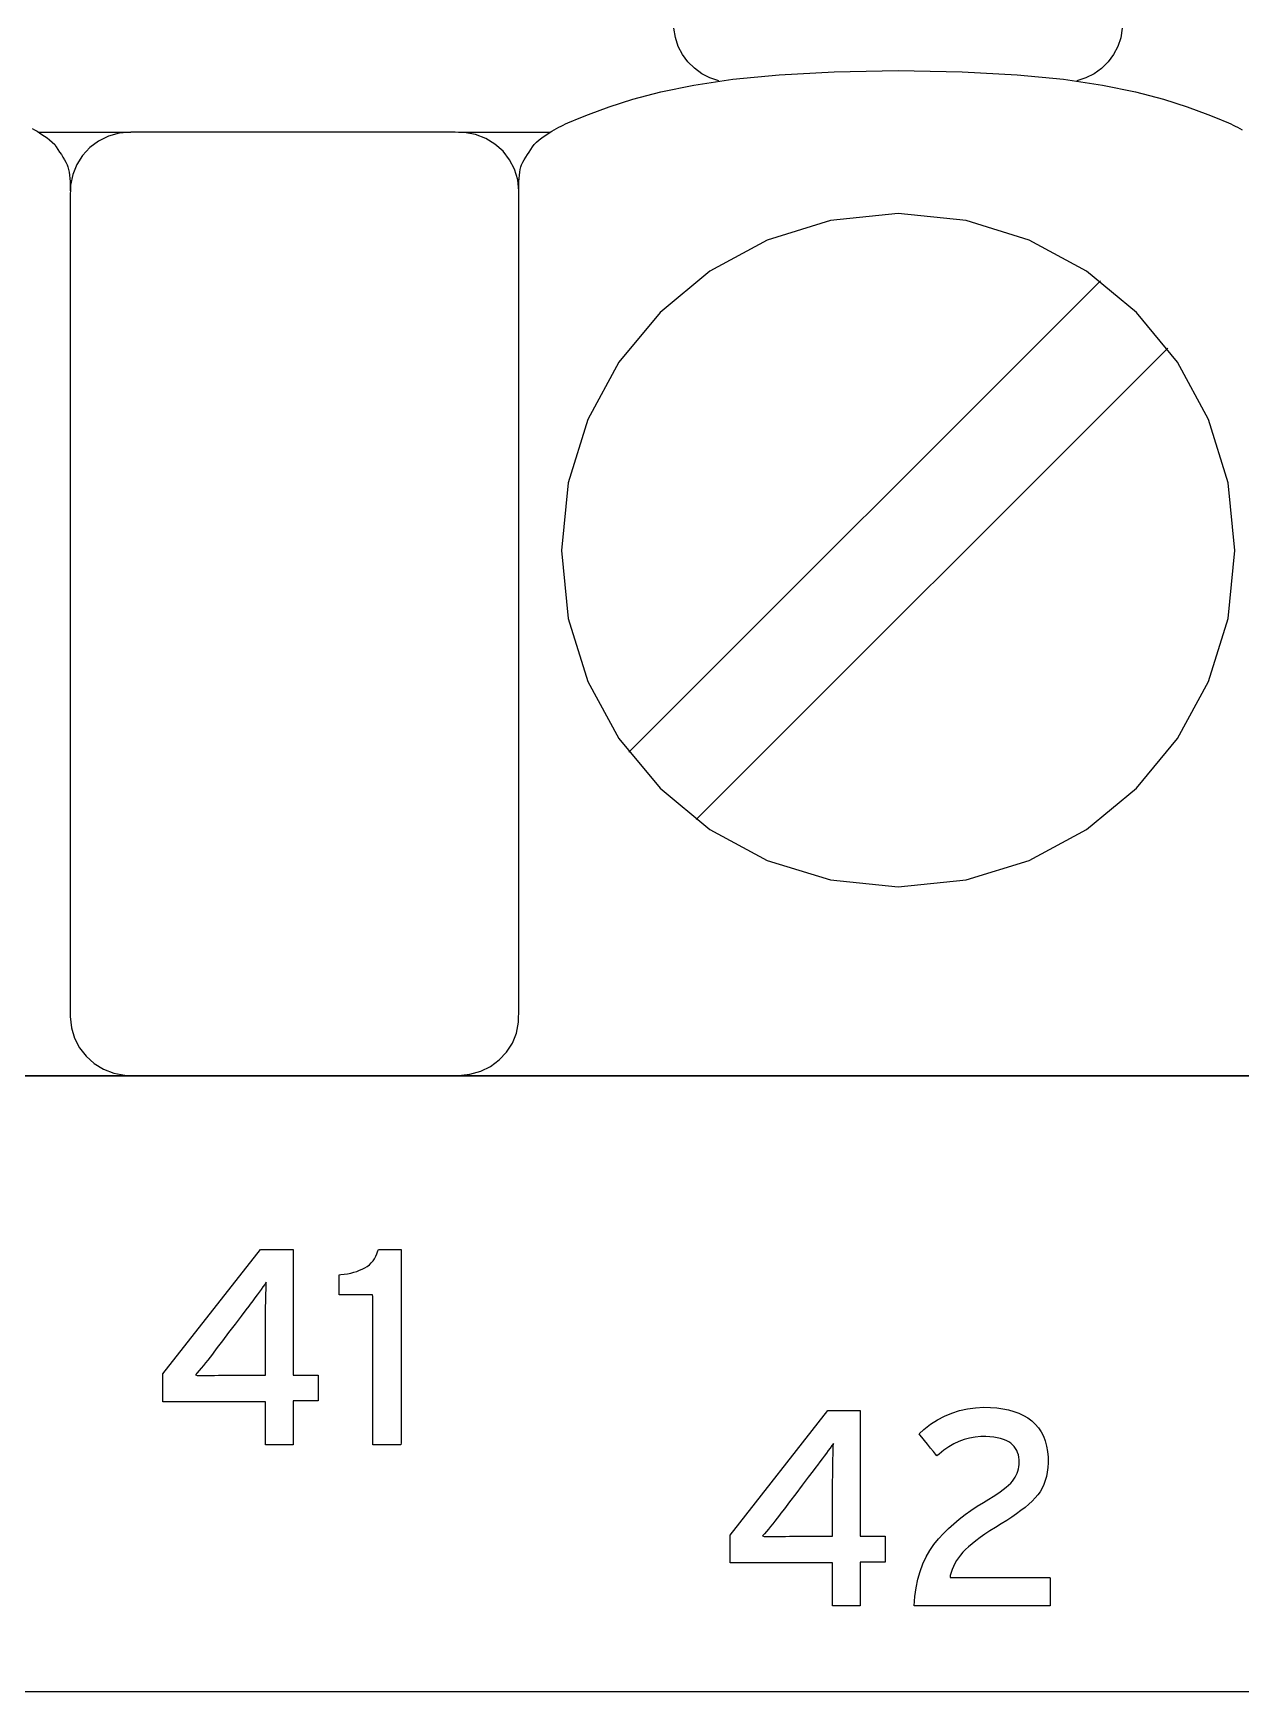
# Model space of a CAD drawing. Extents: x 1 to 47.7, y 0.2 to 35.
# Drawn here: x 40.141 to 40.741, y 8.915 to 9.739 of the extents above; entities that cross this region are included whole.
import ezdxf

# ---------------------------------------------------------------- set-up
doc = ezdxf.new("R2010")
doc.units = 0
doc.header["$MEASUREMENT"] = 0
for name, color, linetype in [('7_1__EMPTY_IO_BOARD_POSITI', 7, 'CONTINUOUS'), ('7_2___8__INDEPENDENT_INPUT', 7, 'CONTINUOUS'), ('7_3___8__OPTOISO_INDEPENDE', 7, 'CONTINUOUS'), ('7_4___24__OPTOISO_INDEPEND', 7, 'CONTINUOUS'), ('7_5___8__INDEPENDENT_INPUT', 7, 'CONTINUOUS'), ('7_6____8__INDEPENDENT_INPU', 7, 'CONTINUOUS'), ('7_7____8__OPTOISO_INDEPEND', 7, 'CONTINUOUS'), ('7_8____8__OPTOISO_INDEPEND', 7, 'CONTINUOUS'), ('8_0_____DWG', 7, 'CONTINUOUS')]:
    doc.layers.add(name, color=color, linetype=linetype)

msp = doc.modelspace()

# ---------------------------------------------------------------- linework, layer by layer
at = {"layer": '7_1__EMPTY_IO_BOARD_POSITI'}
msp.add_lwpolyline([(41.40713, 9.22089), (41.21915, 9.22089), (41.02541, 9.22089), (40.82712, 9.22089), (40.6255, 9.22089), (40.2172, 9.22089), (39.81029, 9.22089), (39.61043, 9.22089), (39.41458, 9.22089)], dxfattribs=at)
at = {"layer": '7_2___8__INDEPENDENT_INPUT'}
for points in [[(40.48171, 9.71531), (40.47727, 9.7168), (40.47318, 9.71892), (40.4695, 9.72161), (40.46629, 9.7248), (40.46361, 9.72844), (40.46152, 9.73248), (40.46008, 9.73684), (40.45937, 9.74148)], [(40.68207, 9.74147), (40.68134, 9.7368), (40.67989, 9.73242), (40.67778, 9.72838), (40.67507, 9.72474), (40.67182, 9.72155), (40.6681, 9.71888), (40.66397, 9.71678), (40.65949, 9.71531)], [(40.3823, 9.66064), (40.3823, 9.66214), (40.38232, 9.66371), (40.38237, 9.66531), (40.38245, 9.66691), (40.38257, 9.66847), (40.38274, 9.66995), (40.38297, 9.67133), (40.38326, 9.67255), (40.38368, 9.67369), (40.38428, 9.67494), (40.38497, 9.67619), (40.38572, 9.67746), (40.38653, 9.67873), (40.38737, 9.68), (40.38821, 9.68126), (40.38904, 9.68252), (40.38983, 9.68377), (40.39106, 9.68493), (40.39237, 9.68599), (40.39365, 9.68699), (40.39491, 9.68792), (40.39615, 9.68878), (40.39738, 9.68959), (40.39861, 9.69035), (40.39984, 9.69106), (40.40108, 9.69172), (40.40225, 9.69234), (40.40334, 9.6929), (40.4044, 9.69342), (40.40546, 9.69393), (40.40657, 9.69444), (40.40777, 9.69497), (40.4091, 9.69554), (40.4106, 9.69615), (40.41692, 9.69864), (40.4272, 9.70244), (40.43898, 9.70626), (40.4528, 9.70993), (40.46918, 9.71328), (40.48864, 9.71617), (40.51171, 9.71843), (40.53891, 9.7199), (40.57077, 9.72043), (40.60263, 9.7199), (40.62983, 9.71843), (40.6529, 9.71617), (40.67235, 9.71328), (40.68873, 9.70993), (40.70255, 9.70626), (40.71433, 9.70244), (40.72461, 9.69864), (40.73093, 9.69615), (40.73243, 9.69554), (40.73376, 9.69497), (40.73496, 9.69444), (40.73607, 9.69393), (40.73713, 9.69342), (40.73819, 9.6929), (40.73928, 9.69234), (40.74045, 9.69172), (40.74168, 9.69106)], [(40.14044, 9.69172), (40.14168, 9.69106), (40.14291, 9.69035), (40.14414, 9.68959), (40.14538, 9.68878), (40.14662, 9.68792), (40.14788, 9.68699), (40.14916, 9.68599), (40.15047, 9.68493), (40.1517, 9.68377), (40.15249, 9.68252), (40.15332, 9.68126), (40.15416, 9.68), (40.15499, 9.67873), (40.1558, 9.67746), (40.15656, 9.67619), (40.15725, 9.67494), (40.15784, 9.67369), (40.15827, 9.67255), (40.15858, 9.67133), (40.15883, 9.66995), (40.15904, 9.66847), (40.1592, 9.66691), (40.15931, 9.66531), (40.15939, 9.66371), (40.15944, 9.66214), (40.15945, 9.66064)], [(40.1439, 9.68988), (40.18945, 9.68988)], [(40.35231, 9.68988), (40.39785, 9.68988)], [(40.437, 9.3817), (40.67126, 9.61596)], [(40.47042, 9.34828), (40.70468, 9.58254)], [(39.4199, 9.22096), (39.5591, 9.22096), (39.70052, 9.22096), (39.98826, 9.22096), (40.27957, 9.22096), (40.57088, 9.22096), (40.85863, 9.22096), (41.00005, 9.22096), (41.13925, 9.22096), (41.27577, 9.22096), (41.40918, 9.22096)]]:
    msp.add_lwpolyline(points, dxfattribs=at)
for points in [[(40.38229, 9.66064), (40.38175, 9.6662), (40.3802, 9.67141), (40.37773, 9.67616), (40.37445, 9.68037), (40.37045, 9.68393), (40.36584, 9.68674), (40.36072, 9.68872), (40.35519, 9.68975), (40.35068, 9.68988), (40.33888, 9.68988), (40.31833, 9.68988), (40.29221, 9.68988), (40.2637, 9.68988), (40.23599, 9.68988), (40.21226, 9.68988), (40.19568, 9.68988), (40.18945, 9.68988), (40.18375, 9.68936), (40.17841, 9.68784), (40.17353, 9.68543), (40.16922, 9.68224), (40.16556, 9.67834), (40.16267, 9.67385), (40.16065, 9.66885), (40.15958, 9.66346), (40.15945, 9.65655), (40.15945, 9.62682), (40.15945, 9.57505), (40.15945, 9.50924), (40.15945, 9.43743), (40.15945, 9.36762), (40.15945, 9.30783), (40.15945, 9.26607), (40.15945, 9.25037), (40.15999, 9.24481), (40.16154, 9.23961), (40.16402, 9.23485), (40.1673, 9.23064), (40.1713, 9.22709), (40.17591, 9.22427), (40.18103, 9.2223), (40.18656, 9.22127), (40.19107, 9.22113), (40.20287, 9.22113), (40.22343, 9.22113), (40.24955, 9.22113), (40.27805, 9.22113), (40.30577, 9.22113), (40.3295, 9.22113), (40.34607, 9.22113), (40.35231, 9.22113), (40.358, 9.22166), (40.36334, 9.22317), (40.36822, 9.22558), (40.37253, 9.22878), (40.37618, 9.23267), (40.37907, 9.23717), (40.3811, 9.24216), (40.38216, 9.24755), (40.38229, 9.25447), (40.38229, 9.28419), (40.38229, 9.33597), (40.38229, 9.40177), (40.38229, 9.47359), (40.38229, 9.5434), (40.38229, 9.60319), (40.38229, 9.64494)], [(40.40341, 9.48193), (40.40681, 9.44825), (40.41657, 9.41688), (40.432, 9.3885), (40.45244, 9.36378), (40.47721, 9.34338), (40.50565, 9.32798), (40.53709, 9.31825), (40.57084, 9.31486), (40.60454, 9.31825), (40.63593, 9.32798), (40.66434, 9.34338), (40.6891, 9.36378), (40.70953, 9.3885), (40.72495, 9.41688), (40.7347, 9.44825), (40.7381, 9.48193), (40.7347, 9.51564), (40.72495, 9.54705), (40.70953, 9.57549), (40.6891, 9.60028), (40.66434, 9.62075), (40.63593, 9.6362), (40.60454, 9.64597), (40.57084, 9.64938), (40.53709, 9.64597), (40.50565, 9.6362), (40.47721, 9.62075), (40.45244, 9.60028), (40.432, 9.57549), (40.41657, 9.54705), (40.40681, 9.51564)]]:
    msp.add_lwpolyline(points, close=True, dxfattribs=at)
at = {"layer": '7_3___8__OPTOISO_INDEPENDE'}
for points in [[(40.48171, 9.71531), (40.47727, 9.7168), (40.47318, 9.71892), (40.4695, 9.72161), (40.46629, 9.7248), (40.46361, 9.72844), (40.46152, 9.73248), (40.46008, 9.73684), (40.45937, 9.74148)], [(40.68207, 9.74147), (40.68134, 9.7368), (40.67989, 9.73242), (40.67778, 9.72838), (40.67507, 9.72474), (40.67182, 9.72155), (40.6681, 9.71888), (40.66397, 9.71678), (40.65949, 9.71531)], [(40.3823, 9.66064), (40.3823, 9.66214), (40.38232, 9.66371), (40.38237, 9.66531), (40.38245, 9.66691), (40.38257, 9.66847), (40.38274, 9.66995), (40.38297, 9.67133), (40.38326, 9.67255), (40.38368, 9.67369), (40.38428, 9.67494), (40.38497, 9.67619), (40.38572, 9.67746), (40.38653, 9.67873), (40.38737, 9.68), (40.38821, 9.68126), (40.38904, 9.68252), (40.38983, 9.68377), (40.39106, 9.68493), (40.39237, 9.68599), (40.39365, 9.68699), (40.39491, 9.68792), (40.39615, 9.68878), (40.39738, 9.68959), (40.39861, 9.69035), (40.39984, 9.69106), (40.40108, 9.69172), (40.40225, 9.69234), (40.40334, 9.6929), (40.4044, 9.69342), (40.40546, 9.69393), (40.40657, 9.69444), (40.40777, 9.69497), (40.4091, 9.69554), (40.4106, 9.69615), (40.41692, 9.69864), (40.4272, 9.70244), (40.43898, 9.70626), (40.4528, 9.70993), (40.46918, 9.71328), (40.48864, 9.71617), (40.51171, 9.71843), (40.53891, 9.7199), (40.57077, 9.72043), (40.60263, 9.7199), (40.62983, 9.71843), (40.6529, 9.71617), (40.67235, 9.71328), (40.68873, 9.70993), (40.70255, 9.70626), (40.71433, 9.70244), (40.72461, 9.69864), (40.73093, 9.69615), (40.73243, 9.69554), (40.73376, 9.69497), (40.73496, 9.69444), (40.73607, 9.69393), (40.73713, 9.69342), (40.73819, 9.6929), (40.73928, 9.69234), (40.74045, 9.69172), (40.74168, 9.69106)], [(40.14044, 9.69172), (40.14168, 9.69106), (40.14291, 9.69035), (40.14414, 9.68959), (40.14538, 9.68878), (40.14662, 9.68792), (40.14788, 9.68699), (40.14916, 9.68599), (40.15047, 9.68493), (40.1517, 9.68377), (40.15249, 9.68252), (40.15332, 9.68126), (40.15416, 9.68), (40.15499, 9.67873), (40.1558, 9.67746), (40.15656, 9.67619), (40.15725, 9.67494), (40.15784, 9.67369), (40.15827, 9.67255), (40.15858, 9.67133), (40.15883, 9.66995), (40.15904, 9.66847), (40.1592, 9.66691), (40.15931, 9.66531), (40.15939, 9.66371), (40.15944, 9.66214), (40.15945, 9.66064)], [(40.1439, 9.68988), (40.18945, 9.68988)], [(40.35231, 9.68988), (40.39785, 9.68988)], [(40.437, 9.3817), (40.67126, 9.61596)], [(40.47042, 9.34828), (40.70468, 9.58254)], [(39.4199, 9.22096), (39.5591, 9.22096), (39.70052, 9.22096), (39.98826, 9.22096), (40.27957, 9.22096), (40.57088, 9.22096), (40.85863, 9.22096), (41.00005, 9.22096), (41.13925, 9.22096), (41.27577, 9.22096), (41.40918, 9.22096)]]:
    msp.add_lwpolyline(points, dxfattribs=at)
for points in [[(40.38229, 9.66064), (40.38175, 9.6662), (40.3802, 9.67141), (40.37773, 9.67616), (40.37445, 9.68037), (40.37045, 9.68393), (40.36584, 9.68674), (40.36072, 9.68872), (40.35519, 9.68975), (40.35068, 9.68988), (40.33888, 9.68988), (40.31833, 9.68988), (40.29221, 9.68988), (40.2637, 9.68988), (40.23599, 9.68988), (40.21226, 9.68988), (40.19568, 9.68988), (40.18945, 9.68988), (40.18375, 9.68936), (40.17841, 9.68784), (40.17353, 9.68543), (40.16922, 9.68224), (40.16556, 9.67834), (40.16267, 9.67385), (40.16065, 9.66885), (40.15958, 9.66346), (40.15945, 9.65655), (40.15945, 9.62682), (40.15945, 9.57505), (40.15945, 9.50924), (40.15945, 9.43743), (40.15945, 9.36762), (40.15945, 9.30783), (40.15945, 9.26607), (40.15945, 9.25037), (40.15999, 9.24481), (40.16154, 9.23961), (40.16402, 9.23485), (40.1673, 9.23064), (40.1713, 9.22709), (40.17591, 9.22427), (40.18103, 9.2223), (40.18656, 9.22127), (40.19107, 9.22113), (40.20287, 9.22113), (40.22343, 9.22113), (40.24955, 9.22113), (40.27805, 9.22113), (40.30577, 9.22113), (40.3295, 9.22113), (40.34607, 9.22113), (40.35231, 9.22113), (40.358, 9.22166), (40.36334, 9.22317), (40.36822, 9.22558), (40.37253, 9.22878), (40.37618, 9.23267), (40.37907, 9.23717), (40.3811, 9.24216), (40.38216, 9.24755), (40.38229, 9.25447), (40.38229, 9.28419), (40.38229, 9.33597), (40.38229, 9.40177), (40.38229, 9.47359), (40.38229, 9.5434), (40.38229, 9.60319), (40.38229, 9.64494)], [(40.40341, 9.48193), (40.40681, 9.44825), (40.41657, 9.41688), (40.432, 9.3885), (40.45244, 9.36378), (40.47721, 9.34338), (40.50565, 9.32798), (40.53709, 9.31825), (40.57084, 9.31486), (40.60454, 9.31825), (40.63593, 9.32798), (40.66434, 9.34338), (40.6891, 9.36378), (40.70953, 9.3885), (40.72495, 9.41688), (40.7347, 9.44825), (40.7381, 9.48193), (40.7347, 9.51564), (40.72495, 9.54705), (40.70953, 9.57549), (40.6891, 9.60028), (40.66434, 9.62075), (40.63593, 9.6362), (40.60454, 9.64597), (40.57084, 9.64938), (40.53709, 9.64597), (40.50565, 9.6362), (40.47721, 9.62075), (40.45244, 9.60028), (40.432, 9.57549), (40.41657, 9.54705), (40.40681, 9.51564)]]:
    msp.add_lwpolyline(points, close=True, dxfattribs=at)
at = {"layer": '7_4___24__OPTOISO_INDEPEND'}
for points in [[(40.48171, 9.71531), (40.47727, 9.7168), (40.47318, 9.71892), (40.4695, 9.72161), (40.46629, 9.7248), (40.46361, 9.72844), (40.46152, 9.73248), (40.46008, 9.73684), (40.45937, 9.74148)], [(40.68207, 9.74147), (40.68134, 9.7368), (40.67989, 9.73242), (40.67778, 9.72838), (40.67507, 9.72474), (40.67182, 9.72155), (40.6681, 9.71888), (40.66397, 9.71678), (40.65949, 9.71531)], [(40.3823, 9.66064), (40.3823, 9.66214), (40.38232, 9.66371), (40.38237, 9.66531), (40.38245, 9.66691), (40.38257, 9.66847), (40.38274, 9.66995), (40.38297, 9.67133), (40.38326, 9.67255), (40.38368, 9.67369), (40.38428, 9.67494), (40.38497, 9.67619), (40.38572, 9.67746), (40.38653, 9.67873), (40.38737, 9.68), (40.38821, 9.68126), (40.38904, 9.68252), (40.38983, 9.68377), (40.39106, 9.68493), (40.39237, 9.68599), (40.39365, 9.68699), (40.39491, 9.68792), (40.39615, 9.68878), (40.39738, 9.68959), (40.39861, 9.69035), (40.39984, 9.69106), (40.40108, 9.69172), (40.40225, 9.69234), (40.40334, 9.6929), (40.4044, 9.69342), (40.40546, 9.69393), (40.40657, 9.69444), (40.40777, 9.69497), (40.4091, 9.69554), (40.4106, 9.69615), (40.41692, 9.69864), (40.4272, 9.70244), (40.43898, 9.70626), (40.4528, 9.70993), (40.46918, 9.71328), (40.48864, 9.71617), (40.51171, 9.71843), (40.53891, 9.7199), (40.57077, 9.72043), (40.60263, 9.7199), (40.62983, 9.71843), (40.6529, 9.71617), (40.67235, 9.71328), (40.68873, 9.70993), (40.70255, 9.70626), (40.71433, 9.70244), (40.72461, 9.69864), (40.73093, 9.69615), (40.73243, 9.69554), (40.73376, 9.69497), (40.73496, 9.69444), (40.73607, 9.69393), (40.73713, 9.69342), (40.73819, 9.6929), (40.73928, 9.69234), (40.74045, 9.69172), (40.74168, 9.69106)], [(40.14044, 9.69172), (40.14168, 9.69106), (40.14291, 9.69035), (40.14414, 9.68959), (40.14538, 9.68878), (40.14662, 9.68792), (40.14788, 9.68699), (40.14916, 9.68599), (40.15047, 9.68493), (40.1517, 9.68377), (40.15249, 9.68252), (40.15332, 9.68126), (40.15416, 9.68), (40.15499, 9.67873), (40.1558, 9.67746), (40.15656, 9.67619), (40.15725, 9.67494), (40.15784, 9.67369), (40.15827, 9.67255), (40.15858, 9.67133), (40.15883, 9.66995), (40.15904, 9.66847), (40.1592, 9.66691), (40.15931, 9.66531), (40.15939, 9.66371), (40.15944, 9.66214), (40.15945, 9.66064)], [(40.1439, 9.68988), (40.18945, 9.68988)], [(40.35231, 9.68988), (40.39785, 9.68988)], [(40.437, 9.3817), (40.67126, 9.61596)], [(40.47042, 9.34828), (40.70468, 9.58254)], [(39.4199, 9.22096), (39.5591, 9.22096), (39.70052, 9.22096), (39.98826, 9.22096), (40.27957, 9.22096), (40.57088, 9.22096), (40.85863, 9.22096), (41.00005, 9.22096), (41.13925, 9.22096), (41.27577, 9.22096), (41.40918, 9.22096)]]:
    msp.add_lwpolyline(points, dxfattribs=at)
for points in [[(40.38229, 9.66064), (40.38175, 9.6662), (40.3802, 9.67141), (40.37773, 9.67616), (40.37445, 9.68037), (40.37045, 9.68393), (40.36584, 9.68674), (40.36072, 9.68872), (40.35519, 9.68975), (40.35068, 9.68988), (40.33888, 9.68988), (40.31833, 9.68988), (40.29221, 9.68988), (40.2637, 9.68988), (40.23599, 9.68988), (40.21226, 9.68988), (40.19568, 9.68988), (40.18945, 9.68988), (40.18375, 9.68936), (40.17841, 9.68784), (40.17353, 9.68543), (40.16922, 9.68224), (40.16556, 9.67834), (40.16267, 9.67385), (40.16065, 9.66885), (40.15958, 9.66346), (40.15945, 9.65655), (40.15945, 9.62682), (40.15945, 9.57505), (40.15945, 9.50924), (40.15945, 9.43743), (40.15945, 9.36762), (40.15945, 9.30783), (40.15945, 9.26607), (40.15945, 9.25037), (40.15999, 9.24481), (40.16154, 9.23961), (40.16402, 9.23485), (40.1673, 9.23064), (40.1713, 9.22709), (40.17591, 9.22427), (40.18103, 9.2223), (40.18656, 9.22127), (40.19107, 9.22113), (40.20287, 9.22113), (40.22343, 9.22113), (40.24955, 9.22113), (40.27805, 9.22113), (40.30577, 9.22113), (40.3295, 9.22113), (40.34607, 9.22113), (40.35231, 9.22113), (40.358, 9.22166), (40.36334, 9.22317), (40.36822, 9.22558), (40.37253, 9.22878), (40.37618, 9.23267), (40.37907, 9.23717), (40.3811, 9.24216), (40.38216, 9.24755), (40.38229, 9.25447), (40.38229, 9.28419), (40.38229, 9.33597), (40.38229, 9.40177), (40.38229, 9.47359), (40.38229, 9.5434), (40.38229, 9.60319), (40.38229, 9.64494)], [(40.40341, 9.48193), (40.40681, 9.44825), (40.41657, 9.41688), (40.432, 9.3885), (40.45244, 9.36378), (40.47721, 9.34338), (40.50565, 9.32798), (40.53709, 9.31825), (40.57084, 9.31486), (40.60454, 9.31825), (40.63593, 9.32798), (40.66434, 9.34338), (40.6891, 9.36378), (40.70953, 9.3885), (40.72495, 9.41688), (40.7347, 9.44825), (40.7381, 9.48193), (40.7347, 9.51564), (40.72495, 9.54705), (40.70953, 9.57549), (40.6891, 9.60028), (40.66434, 9.62075), (40.63593, 9.6362), (40.60454, 9.64597), (40.57084, 9.64938), (40.53709, 9.64597), (40.50565, 9.6362), (40.47721, 9.62075), (40.45244, 9.60028), (40.432, 9.57549), (40.41657, 9.54705), (40.40681, 9.51564)]]:
    msp.add_lwpolyline(points, close=True, dxfattribs=at)
at = {"layer": '7_5___8__INDEPENDENT_INPUT'}
for points in [[(40.48171, 9.71531), (40.47727, 9.7168), (40.47318, 9.71892), (40.4695, 9.72161), (40.46629, 9.7248), (40.46361, 9.72844), (40.46152, 9.73248), (40.46008, 9.73684), (40.45937, 9.74148)], [(40.68207, 9.74147), (40.68134, 9.7368), (40.67989, 9.73242), (40.67778, 9.72838), (40.67507, 9.72474), (40.67182, 9.72155), (40.6681, 9.71888), (40.66397, 9.71678), (40.65949, 9.71531)], [(40.3823, 9.66064), (40.3823, 9.66214), (40.38232, 9.66371), (40.38237, 9.66531), (40.38245, 9.66691), (40.38257, 9.66847), (40.38274, 9.66995), (40.38297, 9.67133), (40.38326, 9.67255), (40.38368, 9.67369), (40.38428, 9.67494), (40.38497, 9.67619), (40.38572, 9.67746), (40.38653, 9.67873), (40.38737, 9.68), (40.38821, 9.68126), (40.38904, 9.68252), (40.38983, 9.68377), (40.39106, 9.68493), (40.39237, 9.68599), (40.39365, 9.68699), (40.39491, 9.68792), (40.39615, 9.68878), (40.39738, 9.68959), (40.39861, 9.69035), (40.39984, 9.69106), (40.40108, 9.69172), (40.40225, 9.69234), (40.40334, 9.6929), (40.4044, 9.69342), (40.40546, 9.69393), (40.40657, 9.69444), (40.40777, 9.69497), (40.4091, 9.69554), (40.4106, 9.69615), (40.41692, 9.69864), (40.4272, 9.70244), (40.43898, 9.70626), (40.4528, 9.70993), (40.46918, 9.71328), (40.48864, 9.71617), (40.51171, 9.71843), (40.53891, 9.7199), (40.57077, 9.72043), (40.60263, 9.7199), (40.62983, 9.71843), (40.6529, 9.71617), (40.67235, 9.71328), (40.68873, 9.70993), (40.70255, 9.70626), (40.71433, 9.70244), (40.72461, 9.69864), (40.73093, 9.69615), (40.73243, 9.69554), (40.73376, 9.69497), (40.73496, 9.69444), (40.73607, 9.69393), (40.73713, 9.69342), (40.73819, 9.6929), (40.73928, 9.69234), (40.74045, 9.69172), (40.74168, 9.69106)], [(40.14044, 9.69172), (40.14168, 9.69106), (40.14291, 9.69035), (40.14414, 9.68959), (40.14538, 9.68878), (40.14662, 9.68792), (40.14788, 9.68699), (40.14916, 9.68599), (40.15047, 9.68493), (40.1517, 9.68377), (40.15249, 9.68252), (40.15332, 9.68126), (40.15416, 9.68), (40.15499, 9.67873), (40.1558, 9.67746), (40.15656, 9.67619), (40.15725, 9.67494), (40.15784, 9.67369), (40.15827, 9.67255), (40.15858, 9.67133), (40.15883, 9.66995), (40.15904, 9.66847), (40.1592, 9.66691), (40.15931, 9.66531), (40.15939, 9.66371), (40.15944, 9.66214), (40.15945, 9.66064)], [(40.1439, 9.68988), (40.18945, 9.68988)], [(40.35231, 9.68988), (40.39785, 9.68988)], [(40.437, 9.3817), (40.67126, 9.61596)], [(40.47042, 9.34828), (40.70468, 9.58254)], [(39.4199, 9.22096), (39.5591, 9.22096), (39.70052, 9.22096), (39.98826, 9.22096), (40.27957, 9.22096), (40.57088, 9.22096), (40.85863, 9.22096), (41.00005, 9.22096), (41.13925, 9.22096), (41.27577, 9.22096), (41.40918, 9.22096)]]:
    msp.add_lwpolyline(points, dxfattribs=at)
for points in [[(40.38229, 9.66064), (40.38175, 9.6662), (40.3802, 9.67141), (40.37773, 9.67616), (40.37445, 9.68037), (40.37045, 9.68393), (40.36584, 9.68674), (40.36072, 9.68872), (40.35519, 9.68975), (40.35068, 9.68988), (40.33888, 9.68988), (40.31833, 9.68988), (40.29221, 9.68988), (40.2637, 9.68988), (40.23599, 9.68988), (40.21226, 9.68988), (40.19568, 9.68988), (40.18945, 9.68988), (40.18375, 9.68936), (40.17841, 9.68784), (40.17353, 9.68543), (40.16922, 9.68224), (40.16556, 9.67834), (40.16267, 9.67385), (40.16065, 9.66885), (40.15958, 9.66346), (40.15945, 9.65655), (40.15945, 9.62682), (40.15945, 9.57505), (40.15945, 9.50924), (40.15945, 9.43743), (40.15945, 9.36762), (40.15945, 9.30783), (40.15945, 9.26607), (40.15945, 9.25037), (40.15999, 9.24481), (40.16154, 9.23961), (40.16402, 9.23485), (40.1673, 9.23064), (40.1713, 9.22709), (40.17591, 9.22427), (40.18103, 9.2223), (40.18656, 9.22127), (40.19107, 9.22113), (40.20287, 9.22113), (40.22343, 9.22113), (40.24955, 9.22113), (40.27805, 9.22113), (40.30577, 9.22113), (40.3295, 9.22113), (40.34607, 9.22113), (40.35231, 9.22113), (40.358, 9.22166), (40.36334, 9.22317), (40.36822, 9.22558), (40.37253, 9.22878), (40.37618, 9.23267), (40.37907, 9.23717), (40.3811, 9.24216), (40.38216, 9.24755), (40.38229, 9.25447), (40.38229, 9.28419), (40.38229, 9.33597), (40.38229, 9.40177), (40.38229, 9.47359), (40.38229, 9.5434), (40.38229, 9.60319), (40.38229, 9.64494)], [(40.40341, 9.48193), (40.40681, 9.44825), (40.41657, 9.41688), (40.432, 9.3885), (40.45244, 9.36378), (40.47721, 9.34338), (40.50565, 9.32798), (40.53709, 9.31825), (40.57084, 9.31486), (40.60454, 9.31825), (40.63593, 9.32798), (40.66434, 9.34338), (40.6891, 9.36378), (40.70953, 9.3885), (40.72495, 9.41688), (40.7347, 9.44825), (40.7381, 9.48193), (40.7347, 9.51564), (40.72495, 9.54705), (40.70953, 9.57549), (40.6891, 9.60028), (40.66434, 9.62075), (40.63593, 9.6362), (40.60454, 9.64597), (40.57084, 9.64938), (40.53709, 9.64597), (40.50565, 9.6362), (40.47721, 9.62075), (40.45244, 9.60028), (40.432, 9.57549), (40.41657, 9.54705), (40.40681, 9.51564)]]:
    msp.add_lwpolyline(points, close=True, dxfattribs=at)
at = {"layer": '7_6____8__INDEPENDENT_INPU'}
for points in [[(40.48171, 9.71531), (40.47727, 9.7168), (40.47318, 9.71892), (40.4695, 9.72161), (40.46629, 9.7248), (40.46361, 9.72844), (40.46152, 9.73248), (40.46008, 9.73684), (40.45937, 9.74148)], [(40.68207, 9.74147), (40.68134, 9.7368), (40.67989, 9.73242), (40.67778, 9.72838), (40.67507, 9.72474), (40.67182, 9.72155), (40.6681, 9.71888), (40.66397, 9.71678), (40.65949, 9.71531)], [(40.3823, 9.66064), (40.3823, 9.66214), (40.38232, 9.66371), (40.38237, 9.66531), (40.38245, 9.66691), (40.38257, 9.66847), (40.38274, 9.66995), (40.38297, 9.67133), (40.38326, 9.67255), (40.38368, 9.67369), (40.38428, 9.67494), (40.38497, 9.67619), (40.38572, 9.67746), (40.38653, 9.67873), (40.38737, 9.68), (40.38821, 9.68126), (40.38904, 9.68252), (40.38983, 9.68377), (40.39106, 9.68493), (40.39237, 9.68599), (40.39365, 9.68699), (40.39491, 9.68792), (40.39615, 9.68878), (40.39738, 9.68959), (40.39861, 9.69035), (40.39984, 9.69106), (40.40108, 9.69172), (40.40225, 9.69234), (40.40334, 9.6929), (40.4044, 9.69342), (40.40546, 9.69393), (40.40657, 9.69444), (40.40777, 9.69497), (40.4091, 9.69554), (40.4106, 9.69615), (40.41692, 9.69864), (40.4272, 9.70244), (40.43898, 9.70626), (40.4528, 9.70993), (40.46918, 9.71328), (40.48864, 9.71617), (40.51171, 9.71843), (40.53891, 9.7199), (40.57077, 9.72043), (40.60263, 9.7199), (40.62983, 9.71843), (40.6529, 9.71617), (40.67235, 9.71328), (40.68873, 9.70993), (40.70255, 9.70626), (40.71433, 9.70244), (40.72461, 9.69864), (40.73093, 9.69615), (40.73243, 9.69554), (40.73376, 9.69497), (40.73496, 9.69444), (40.73607, 9.69393), (40.73713, 9.69342), (40.73819, 9.6929), (40.73928, 9.69234), (40.74045, 9.69172), (40.74168, 9.69106)], [(40.14044, 9.69172), (40.14168, 9.69106), (40.14291, 9.69035), (40.14414, 9.68959), (40.14538, 9.68878), (40.14662, 9.68792), (40.14788, 9.68699), (40.14916, 9.68599), (40.15047, 9.68493), (40.1517, 9.68377), (40.15249, 9.68252), (40.15332, 9.68126), (40.15416, 9.68), (40.15499, 9.67873), (40.1558, 9.67746), (40.15656, 9.67619), (40.15725, 9.67494), (40.15784, 9.67369), (40.15827, 9.67255), (40.15858, 9.67133), (40.15883, 9.66995), (40.15904, 9.66847), (40.1592, 9.66691), (40.15931, 9.66531), (40.15939, 9.66371), (40.15944, 9.66214), (40.15945, 9.66064)], [(40.1439, 9.68988), (40.18945, 9.68988)], [(40.35231, 9.68988), (40.39785, 9.68988)], [(40.437, 9.3817), (40.67126, 9.61596)], [(40.47042, 9.34828), (40.70468, 9.58254)], [(39.4199, 9.22096), (39.5591, 9.22096), (39.70052, 9.22096), (39.98826, 9.22096), (40.27957, 9.22096), (40.57088, 9.22096), (40.85863, 9.22096), (41.00005, 9.22096), (41.13925, 9.22096), (41.27577, 9.22096), (41.40918, 9.22096)]]:
    msp.add_lwpolyline(points, dxfattribs=at)
for points in [[(40.38229, 9.66064), (40.38175, 9.6662), (40.3802, 9.67141), (40.37773, 9.67616), (40.37445, 9.68037), (40.37045, 9.68393), (40.36584, 9.68674), (40.36072, 9.68872), (40.35519, 9.68975), (40.35068, 9.68988), (40.33888, 9.68988), (40.31833, 9.68988), (40.29221, 9.68988), (40.2637, 9.68988), (40.23599, 9.68988), (40.21226, 9.68988), (40.19568, 9.68988), (40.18945, 9.68988), (40.18375, 9.68936), (40.17841, 9.68784), (40.17353, 9.68543), (40.16922, 9.68224), (40.16556, 9.67834), (40.16267, 9.67385), (40.16065, 9.66885), (40.15958, 9.66346), (40.15945, 9.65655), (40.15945, 9.62682), (40.15945, 9.57505), (40.15945, 9.50924), (40.15945, 9.43743), (40.15945, 9.36762), (40.15945, 9.30783), (40.15945, 9.26607), (40.15945, 9.25037), (40.15999, 9.24481), (40.16154, 9.23961), (40.16402, 9.23485), (40.1673, 9.23064), (40.1713, 9.22709), (40.17591, 9.22427), (40.18103, 9.2223), (40.18656, 9.22127), (40.19107, 9.22113), (40.20287, 9.22113), (40.22343, 9.22113), (40.24955, 9.22113), (40.27805, 9.22113), (40.30577, 9.22113), (40.3295, 9.22113), (40.34607, 9.22113), (40.35231, 9.22113), (40.358, 9.22166), (40.36334, 9.22317), (40.36822, 9.22558), (40.37253, 9.22878), (40.37618, 9.23267), (40.37907, 9.23717), (40.3811, 9.24216), (40.38216, 9.24755), (40.38229, 9.25447), (40.38229, 9.28419), (40.38229, 9.33597), (40.38229, 9.40177), (40.38229, 9.47359), (40.38229, 9.5434), (40.38229, 9.60319), (40.38229, 9.64494)], [(40.40341, 9.48193), (40.40681, 9.44825), (40.41657, 9.41688), (40.432, 9.3885), (40.45244, 9.36378), (40.47721, 9.34338), (40.50565, 9.32798), (40.53709, 9.31825), (40.57084, 9.31486), (40.60454, 9.31825), (40.63593, 9.32798), (40.66434, 9.34338), (40.6891, 9.36378), (40.70953, 9.3885), (40.72495, 9.41688), (40.7347, 9.44825), (40.7381, 9.48193), (40.7347, 9.51564), (40.72495, 9.54705), (40.70953, 9.57549), (40.6891, 9.60028), (40.66434, 9.62075), (40.63593, 9.6362), (40.60454, 9.64597), (40.57084, 9.64938), (40.53709, 9.64597), (40.50565, 9.6362), (40.47721, 9.62075), (40.45244, 9.60028), (40.432, 9.57549), (40.41657, 9.54705), (40.40681, 9.51564)]]:
    msp.add_lwpolyline(points, close=True, dxfattribs=at)
at = {"layer": '7_7____8__OPTOISO_INDEPEND'}
for points in [[(40.48171, 9.71531), (40.47727, 9.7168), (40.47318, 9.71892), (40.4695, 9.72161), (40.46629, 9.7248), (40.46361, 9.72844), (40.46152, 9.73248), (40.46008, 9.73684), (40.45937, 9.74148)], [(40.68207, 9.74147), (40.68134, 9.7368), (40.67989, 9.73242), (40.67778, 9.72838), (40.67507, 9.72474), (40.67182, 9.72155), (40.6681, 9.71888), (40.66397, 9.71678), (40.65949, 9.71531)], [(40.3823, 9.66064), (40.3823, 9.66214), (40.38232, 9.66371), (40.38237, 9.66531), (40.38245, 9.66691), (40.38257, 9.66847), (40.38274, 9.66995), (40.38297, 9.67133), (40.38326, 9.67255), (40.38368, 9.67369), (40.38428, 9.67494), (40.38497, 9.67619), (40.38572, 9.67746), (40.38653, 9.67873), (40.38737, 9.68), (40.38821, 9.68126), (40.38904, 9.68252), (40.38983, 9.68377), (40.39106, 9.68493), (40.39237, 9.68599), (40.39365, 9.68699), (40.39491, 9.68792), (40.39615, 9.68878), (40.39738, 9.68959), (40.39861, 9.69035), (40.39984, 9.69106), (40.40108, 9.69172), (40.40225, 9.69234), (40.40334, 9.6929), (40.4044, 9.69342), (40.40546, 9.69393), (40.40657, 9.69444), (40.40777, 9.69497), (40.4091, 9.69554), (40.4106, 9.69615), (40.41692, 9.69864), (40.4272, 9.70244), (40.43898, 9.70626), (40.4528, 9.70993), (40.46918, 9.71328), (40.48864, 9.71617), (40.51171, 9.71843), (40.53891, 9.7199), (40.57077, 9.72043), (40.60263, 9.7199), (40.62983, 9.71843), (40.6529, 9.71617), (40.67235, 9.71328), (40.68873, 9.70993), (40.70255, 9.70626), (40.71433, 9.70244), (40.72461, 9.69864), (40.73093, 9.69615), (40.73243, 9.69554), (40.73376, 9.69497), (40.73496, 9.69444), (40.73607, 9.69393), (40.73713, 9.69342), (40.73819, 9.6929), (40.73928, 9.69234), (40.74045, 9.69172), (40.74168, 9.69106)], [(40.14044, 9.69172), (40.14168, 9.69106), (40.14291, 9.69035), (40.14414, 9.68959), (40.14538, 9.68878), (40.14662, 9.68792), (40.14788, 9.68699), (40.14916, 9.68599), (40.15047, 9.68493), (40.1517, 9.68377), (40.15249, 9.68252), (40.15332, 9.68126), (40.15416, 9.68), (40.15499, 9.67873), (40.1558, 9.67746), (40.15656, 9.67619), (40.15725, 9.67494), (40.15784, 9.67369), (40.15827, 9.67255), (40.15858, 9.67133), (40.15883, 9.66995), (40.15904, 9.66847), (40.1592, 9.66691), (40.15931, 9.66531), (40.15939, 9.66371), (40.15944, 9.66214), (40.15945, 9.66064)], [(40.1439, 9.68988), (40.18945, 9.68988)], [(40.35231, 9.68988), (40.39785, 9.68988)], [(40.437, 9.3817), (40.67126, 9.61596)], [(40.47042, 9.34828), (40.70468, 9.58254)], [(39.4199, 9.22096), (39.5591, 9.22096), (39.70052, 9.22096), (39.98826, 9.22096), (40.27957, 9.22096), (40.57088, 9.22096), (40.85863, 9.22096), (41.00005, 9.22096), (41.13925, 9.22096), (41.27577, 9.22096), (41.40918, 9.22096)]]:
    msp.add_lwpolyline(points, dxfattribs=at)
for points in [[(40.38229, 9.66064), (40.38175, 9.6662), (40.3802, 9.67141), (40.37773, 9.67616), (40.37445, 9.68037), (40.37045, 9.68393), (40.36584, 9.68674), (40.36072, 9.68872), (40.35519, 9.68975), (40.35068, 9.68988), (40.33888, 9.68988), (40.31833, 9.68988), (40.29221, 9.68988), (40.2637, 9.68988), (40.23599, 9.68988), (40.21226, 9.68988), (40.19568, 9.68988), (40.18945, 9.68988), (40.18375, 9.68936), (40.17841, 9.68784), (40.17353, 9.68543), (40.16922, 9.68224), (40.16556, 9.67834), (40.16267, 9.67385), (40.16065, 9.66885), (40.15958, 9.66346), (40.15945, 9.65655), (40.15945, 9.62682), (40.15945, 9.57505), (40.15945, 9.50924), (40.15945, 9.43743), (40.15945, 9.36762), (40.15945, 9.30783), (40.15945, 9.26607), (40.15945, 9.25037), (40.15999, 9.24481), (40.16154, 9.23961), (40.16402, 9.23485), (40.1673, 9.23064), (40.1713, 9.22709), (40.17591, 9.22427), (40.18103, 9.2223), (40.18656, 9.22127), (40.19107, 9.22113), (40.20287, 9.22113), (40.22343, 9.22113), (40.24955, 9.22113), (40.27805, 9.22113), (40.30577, 9.22113), (40.3295, 9.22113), (40.34607, 9.22113), (40.35231, 9.22113), (40.358, 9.22166), (40.36334, 9.22317), (40.36822, 9.22558), (40.37253, 9.22878), (40.37618, 9.23267), (40.37907, 9.23717), (40.3811, 9.24216), (40.38216, 9.24755), (40.38229, 9.25447), (40.38229, 9.28419), (40.38229, 9.33597), (40.38229, 9.40177), (40.38229, 9.47359), (40.38229, 9.5434), (40.38229, 9.60319), (40.38229, 9.64494)], [(40.40341, 9.48193), (40.40681, 9.44825), (40.41657, 9.41688), (40.432, 9.3885), (40.45244, 9.36378), (40.47721, 9.34338), (40.50565, 9.32798), (40.53709, 9.31825), (40.57084, 9.31486), (40.60454, 9.31825), (40.63593, 9.32798), (40.66434, 9.34338), (40.6891, 9.36378), (40.70953, 9.3885), (40.72495, 9.41688), (40.7347, 9.44825), (40.7381, 9.48193), (40.7347, 9.51564), (40.72495, 9.54705), (40.70953, 9.57549), (40.6891, 9.60028), (40.66434, 9.62075), (40.63593, 9.6362), (40.60454, 9.64597), (40.57084, 9.64938), (40.53709, 9.64597), (40.50565, 9.6362), (40.47721, 9.62075), (40.45244, 9.60028), (40.432, 9.57549), (40.41657, 9.54705), (40.40681, 9.51564)]]:
    msp.add_lwpolyline(points, close=True, dxfattribs=at)
at = {"layer": '7_8____8__OPTOISO_INDEPEND'}
for points in [[(40.48171, 9.71531), (40.47727, 9.7168), (40.47318, 9.71892), (40.4695, 9.72161), (40.46629, 9.7248), (40.46361, 9.72844), (40.46152, 9.73248), (40.46008, 9.73684), (40.45937, 9.74148)], [(40.68207, 9.74147), (40.68134, 9.7368), (40.67989, 9.73242), (40.67778, 9.72838), (40.67507, 9.72474), (40.67182, 9.72155), (40.6681, 9.71888), (40.66397, 9.71678), (40.65949, 9.71531)], [(40.3823, 9.66064), (40.3823, 9.66214), (40.38232, 9.66371), (40.38237, 9.66531), (40.38245, 9.66691), (40.38257, 9.66847), (40.38274, 9.66995), (40.38297, 9.67133), (40.38326, 9.67255), (40.38368, 9.67369), (40.38428, 9.67494), (40.38497, 9.67619), (40.38572, 9.67746), (40.38653, 9.67873), (40.38737, 9.68), (40.38821, 9.68126), (40.38904, 9.68252), (40.38983, 9.68377), (40.39106, 9.68493), (40.39237, 9.68599), (40.39365, 9.68699), (40.39491, 9.68792), (40.39615, 9.68878), (40.39738, 9.68959), (40.39861, 9.69035), (40.39984, 9.69106), (40.40108, 9.69172), (40.40225, 9.69234), (40.40334, 9.6929), (40.4044, 9.69342), (40.40546, 9.69393), (40.40657, 9.69444), (40.40777, 9.69497), (40.4091, 9.69554), (40.4106, 9.69615), (40.41692, 9.69864), (40.4272, 9.70244), (40.43898, 9.70626), (40.4528, 9.70993), (40.46918, 9.71328), (40.48864, 9.71617), (40.51171, 9.71843), (40.53891, 9.7199), (40.57077, 9.72043), (40.60263, 9.7199), (40.62983, 9.71843), (40.6529, 9.71617), (40.67235, 9.71328), (40.68873, 9.70993), (40.70255, 9.70626), (40.71433, 9.70244), (40.72461, 9.69864), (40.73093, 9.69615), (40.73243, 9.69554), (40.73376, 9.69497), (40.73496, 9.69444), (40.73607, 9.69393), (40.73713, 9.69342), (40.73819, 9.6929), (40.73928, 9.69234), (40.74045, 9.69172), (40.74168, 9.69106)], [(40.14044, 9.69172), (40.14168, 9.69106), (40.14291, 9.69035), (40.14414, 9.68959), (40.14538, 9.68878), (40.14662, 9.68792), (40.14788, 9.68699), (40.14916, 9.68599), (40.15047, 9.68493), (40.1517, 9.68377), (40.15249, 9.68252), (40.15332, 9.68126), (40.15416, 9.68), (40.15499, 9.67873), (40.1558, 9.67746), (40.15656, 9.67619), (40.15725, 9.67494), (40.15784, 9.67369), (40.15827, 9.67255), (40.15858, 9.67133), (40.15883, 9.66995), (40.15904, 9.66847), (40.1592, 9.66691), (40.15931, 9.66531), (40.15939, 9.66371), (40.15944, 9.66214), (40.15945, 9.66064)], [(40.1439, 9.68988), (40.18945, 9.68988)], [(40.35231, 9.68988), (40.39785, 9.68988)], [(40.437, 9.3817), (40.67126, 9.61596)], [(40.47042, 9.34828), (40.70468, 9.58254)], [(39.4199, 9.22096), (39.5591, 9.22096), (39.70052, 9.22096), (39.98826, 9.22096), (40.27957, 9.22096), (40.57088, 9.22096), (40.85863, 9.22096), (41.00005, 9.22096), (41.13925, 9.22096), (41.27577, 9.22096), (41.40918, 9.22096)]]:
    msp.add_lwpolyline(points, dxfattribs=at)
for points in [[(40.38229, 9.66064), (40.38175, 9.6662), (40.3802, 9.67141), (40.37773, 9.67616), (40.37445, 9.68037), (40.37045, 9.68393), (40.36584, 9.68674), (40.36072, 9.68872), (40.35519, 9.68975), (40.35068, 9.68988), (40.33888, 9.68988), (40.31833, 9.68988), (40.29221, 9.68988), (40.2637, 9.68988), (40.23599, 9.68988), (40.21226, 9.68988), (40.19568, 9.68988), (40.18945, 9.68988), (40.18375, 9.68936), (40.17841, 9.68784), (40.17353, 9.68543), (40.16922, 9.68224), (40.16556, 9.67834), (40.16267, 9.67385), (40.16065, 9.66885), (40.15958, 9.66346), (40.15945, 9.65655), (40.15945, 9.62682), (40.15945, 9.57505), (40.15945, 9.50924), (40.15945, 9.43743), (40.15945, 9.36762), (40.15945, 9.30783), (40.15945, 9.26607), (40.15945, 9.25037), (40.15999, 9.24481), (40.16154, 9.23961), (40.16402, 9.23485), (40.1673, 9.23064), (40.1713, 9.22709), (40.17591, 9.22427), (40.18103, 9.2223), (40.18656, 9.22127), (40.19107, 9.22113), (40.20287, 9.22113), (40.22343, 9.22113), (40.24955, 9.22113), (40.27805, 9.22113), (40.30577, 9.22113), (40.3295, 9.22113), (40.34607, 9.22113), (40.35231, 9.22113), (40.358, 9.22166), (40.36334, 9.22317), (40.36822, 9.22558), (40.37253, 9.22878), (40.37618, 9.23267), (40.37907, 9.23717), (40.3811, 9.24216), (40.38216, 9.24755), (40.38229, 9.25447), (40.38229, 9.28419), (40.38229, 9.33597), (40.38229, 9.40177), (40.38229, 9.47359), (40.38229, 9.5434), (40.38229, 9.60319), (40.38229, 9.64494)], [(40.40341, 9.48193), (40.40681, 9.44825), (40.41657, 9.41688), (40.432, 9.3885), (40.45244, 9.36378), (40.47721, 9.34338), (40.50565, 9.32798), (40.53709, 9.31825), (40.57084, 9.31486), (40.60454, 9.31825), (40.63593, 9.32798), (40.66434, 9.34338), (40.6891, 9.36378), (40.70953, 9.3885), (40.72495, 9.41688), (40.7347, 9.44825), (40.7381, 9.48193), (40.7347, 9.51564), (40.72495, 9.54705), (40.70953, 9.57549), (40.6891, 9.60028), (40.66434, 9.62075), (40.63593, 9.6362), (40.60454, 9.64597), (40.57084, 9.64938), (40.53709, 9.64597), (40.50565, 9.6362), (40.47721, 9.62075), (40.45244, 9.60028), (40.432, 9.57549), (40.41657, 9.54705), (40.40681, 9.51564)]]:
    msp.add_lwpolyline(points, close=True, dxfattribs=at)
at = {"layer": '8_0_____DWG'}
for points in [[(40.2701, 9.05931), (40.2701, 9.03747), (40.25642, 9.03747), (40.25642, 9.05884), (40.20544, 9.05884), (40.20544, 9.07274), (40.25395, 9.13465), (40.2701, 9.13465), (40.2701, 9.07212), (40.28258, 9.07212), (40.28258, 9.05931), (40.2701, 9.05931)], [(40.55189, 8.97928), (40.55189, 8.95744), (40.53821, 8.95744), (40.53821, 8.9788), (40.48724, 8.9788), (40.48724, 8.99271), (40.53574, 9.05462), (40.55189, 9.05462), (40.55189, 8.99209), (40.56437, 8.99209), (40.56437, 8.97928), (40.55189, 8.97928)], [(41.3515, 8.91478), (41.2906, 8.91478), (41.22877, 8.91478), (41.16602, 8.91478), (41.10237, 8.91478), (41.03782, 8.91478), (40.97239, 8.91478), (40.90609, 8.91478), (40.83893, 8.91478), (40.77092, 8.91478), (40.70208, 8.91478), (40.63242, 8.91478), (40.56195, 8.91478), (40.49068, 8.91478), (40.41863, 8.91478), (40.34579, 8.91478), (40.2722, 8.91478), (40.19786, 8.91478), (40.12277, 8.91478)]]:
    msp.add_lwpolyline(points, dxfattribs=at)
for points in [[(40.30972, 9.03747), (40.30972, 9.04032), (40.30972, 9.04791), (40.30972, 9.05877), (40.30972, 9.07145), (40.30972, 9.0845), (40.30972, 9.09645), (40.30972, 9.10586), (40.30972, 9.11126), (40.30955, 9.112), (40.30834, 9.112), (40.30624, 9.112), (40.30356, 9.112), (40.30064, 9.112), (40.29779, 9.112), (40.29536, 9.112), (40.29366, 9.112), (40.29302, 9.112), (40.29302, 9.11238), (40.29302, 9.11341), (40.29302, 9.11487), (40.29302, 9.11658), (40.29302, 9.11833), (40.29302, 9.11994), (40.29302, 9.12121), (40.29302, 9.12194), (40.29389, 9.12211), (40.29558, 9.1223), (40.29721, 9.12256), (40.29878, 9.12288), (40.30029, 9.12327), (40.30175, 9.12373), (40.30315, 9.12425), (40.30449, 9.12484), (40.30577, 9.1255), (40.30695, 9.1262), (40.30803, 9.127), (40.309, 9.1279), (40.30986, 9.12891), (40.31061, 9.13001), (40.31126, 9.13121), (40.3118, 9.13251), (40.31223, 9.13391), (40.31252, 9.13465), (40.31335, 9.13465), (40.31478, 9.13465), (40.31661, 9.13465), (40.31861, 9.13465), (40.32055, 9.13465), (40.32221, 9.13465), (40.32338, 9.13465), (40.32381, 9.13465), (40.32381, 9.13093), (40.32381, 9.12104), (40.32381, 9.10688), (40.32381, 9.09034), (40.32381, 9.07333), (40.32381, 9.05774), (40.32381, 9.04548), (40.32381, 9.03844), (40.32367, 9.03747), (40.32265, 9.03747), (40.32087, 9.03747), (40.31861, 9.03747), (40.31614, 9.03747), (40.31375, 9.03747), (40.31169, 9.03747), (40.31026, 9.03747)], [(40.25681, 9.11829), (40.25602, 9.11716), (40.25517, 9.11597), (40.25426, 9.11471), (40.2533, 9.11339), (40.25228, 9.112), (40.2512, 9.11055), (40.25006, 9.10903), (40.24886, 9.10745), (40.24809, 9.10644), (40.24668, 9.10457), (40.2443, 9.10143), (40.24133, 9.09751), (40.23812, 9.09328), (40.23505, 9.08922), (40.23246, 9.08582), (40.23074, 9.08354), (40.23004, 9.08262), (40.22888, 9.0811), (40.22775, 9.07965), (40.22665, 9.07826), (40.22558, 9.07693), (40.22454, 9.07567), (40.22353, 9.07447), (40.22255, 9.07334), (40.22161, 9.07227), (40.22245, 9.07198), (40.22406, 9.07199), (40.22573, 9.072), (40.22747, 9.07201), (40.22927, 9.07202), (40.23113, 9.07204), (40.23306, 9.07207), (40.23506, 9.07209), (40.23659, 9.07212), (40.23777, 9.07212), (40.24011, 9.07212), (40.24323, 9.07212), (40.24672, 9.07212), (40.25018, 9.07212), (40.25321, 9.07212), (40.25542, 9.07212), (40.2564, 9.07212), (40.25642, 9.07294), (40.25642, 9.07564), (40.25642, 9.07969), (40.25642, 9.08451), (40.25642, 9.08953), (40.25642, 9.09419), (40.25642, 9.09791), (40.25642, 9.10013), (40.25643, 9.10155), (40.25646, 9.10394), (40.2565, 9.10624), (40.25654, 9.10846), (40.25659, 9.1106), (40.25664, 9.11265), (40.25669, 9.11461), (40.25675, 9.1165)], [(40.57869, 8.95744), (40.5791, 8.9621), (40.57973, 8.96652), (40.5806, 8.97071), (40.58171, 8.97465), (40.58306, 8.97836), (40.58464, 8.98183), (40.58645, 8.98506), (40.5885, 8.98806), (40.59079, 8.99081), (40.59323, 8.9934), (40.59577, 8.9959), (40.5984, 8.99831), (40.60114, 9.00062), (40.60398, 9.00284), (40.60692, 9.00497), (40.60996, 9.007), (40.61311, 9.00894), (40.61585, 9.01055), (40.61788, 9.01181), (40.61975, 9.01303), (40.62146, 9.01421), (40.623, 9.01535), (40.62439, 9.01645), (40.62561, 9.0175), (40.62667, 9.01852), (40.62757, 9.0195), (40.62828, 9.02046), (40.62889, 9.02144), (40.62942, 9.02244), (40.62987, 9.02345), (40.63024, 9.02448), (40.63053, 9.02553), (40.63073, 9.0266), (40.63086, 9.02768), (40.63091, 9.02879), (40.63087, 9.03009), (40.63073, 9.03136), (40.63047, 9.03255), (40.63011, 9.03368), (40.62965, 9.03474), (40.62908, 9.03573), (40.62841, 9.03665), (40.62763, 9.03751), (40.62674, 9.0383), (40.62568, 9.03903), (40.62447, 9.03968), (40.62313, 9.04023), (40.62165, 9.04069), (40.62002, 9.04107), (40.61825, 9.04135), (40.61634, 9.04155), (40.61429, 9.04165), (40.61188, 9.04164), (40.60904, 9.04138), (40.60627, 9.04088), (40.60357, 9.04014), (40.60094, 9.03917), (40.59838, 9.03795), (40.5959, 9.0365), (40.59349, 9.03481), (40.59115, 9.03289), (40.59002, 9.03208), (40.58938, 9.03287), (40.58828, 9.03422), (40.58689, 9.03593), (40.58537, 9.0378), (40.58387, 9.03964), (40.58256, 9.04125), (40.5816, 9.04244), (40.58114, 9.043), (40.58359, 9.04521), (40.58688, 9.04773), (40.59028, 9.04992), (40.59381, 9.05178), (40.59746, 9.05331), (40.60124, 9.05452), (40.60513, 9.0554), (40.60915, 9.05595), (40.61329, 9.05618), (40.61661, 9.0561), (40.61976, 9.05585), (40.62273, 9.05543), (40.62555, 9.05485), (40.62819, 9.05411), (40.63067, 9.0532), (40.63298, 9.05212), (40.63512, 9.05088), (40.6371, 9.04946), (40.63887, 9.04781), (40.64043, 9.04599), (40.64177, 9.04399), (40.6429, 9.04181), (40.6438, 9.03946), (40.6445, 9.03692), (40.64497, 9.03421), (40.64523, 9.03132), (40.64526, 9.02855), (40.64513, 9.02618), (40.64485, 9.02392), (40.64443, 9.02176), (40.64386, 9.01972), (40.64315, 9.01779), (40.6423, 9.01596), (40.64131, 9.01424), (40.64017, 9.01264), (40.63884, 9.01111), (40.63733, 9.00957), (40.63564, 9.00802), (40.63379, 9.00644), (40.63176, 9.00484), (40.62957, 9.00323), (40.6272, 9.00159), (40.62467, 8.99994), (40.62196, 8.99826), (40.61906, 8.99649), (40.61633, 8.99476), (40.61381, 8.99308), (40.61148, 8.99145), (40.60937, 8.98988), (40.60745, 8.98837), (40.60574, 8.98691), (40.60424, 8.9855), (40.60293, 8.98414), (40.60177, 8.98277), (40.60071, 8.98138), (40.59976, 8.97996), (40.59892, 8.97853), (40.59818, 8.97707), (40.59754, 8.97559), (40.59702, 8.97409), (40.59659, 8.97257), (40.59658, 8.97154), (40.59947, 8.97154), (40.60507, 8.97154), (40.61248, 8.97154), (40.62083, 8.97154), (40.62923, 8.97154), (40.63679, 8.97154), (40.64263, 8.97154), (40.64587, 8.97154), (40.64624, 8.97138), (40.64624, 8.97037), (40.64624, 8.96865), (40.64624, 8.96648), (40.64624, 8.96409), (40.64624, 8.96175), (40.64624, 8.95969), (40.64624, 8.95818), (40.64624, 8.95746), (40.64474, 8.95744), (40.63905, 8.95744), (40.63023, 8.95744), (40.61948, 8.95744), (40.60799, 8.95744), (40.59697, 8.95744), (40.58762, 8.95744), (40.58112, 8.95744)], [(40.5386, 9.03826), (40.53781, 9.03713), (40.53696, 9.03594), (40.53605, 9.03468), (40.53509, 9.03336), (40.53407, 9.03197), (40.53299, 9.03052), (40.53185, 9.029), (40.53065, 9.02742), (40.52989, 9.02641), (40.52847, 9.02454), (40.52609, 9.0214), (40.52312, 9.01748), (40.51991, 9.01325), (40.51684, 9.00919), (40.51426, 9.00578), (40.51253, 9.00351), (40.51183, 9.00259), (40.51067, 9.00107), (40.50954, 8.99962), (40.50844, 8.99823), (40.50737, 8.9969), (40.50633, 8.99564), (40.50532, 8.99444), (40.50434, 8.99331), (40.5034, 8.99224), (40.50424, 8.99195), (40.50585, 8.99196), (40.50752, 8.99196), (40.50926, 8.99198), (40.51106, 8.99199), (40.51293, 8.99201), (40.51485, 8.99204), (40.51685, 8.99206), (40.51838, 8.99209), (40.51956, 8.99209), (40.52191, 8.99209), (40.52502, 8.99209), (40.52851, 8.99209), (40.53197, 8.99209), (40.535, 8.99209), (40.53721, 8.99209), (40.53819, 8.99209), (40.53821, 8.99291), (40.53821, 8.99561), (40.53821, 8.99966), (40.53821, 9.00448), (40.53821, 9.0095), (40.53821, 9.01416), (40.53821, 9.01788), (40.53821, 9.0201), (40.53822, 9.02152), (40.53825, 9.02391), (40.53829, 9.02621), (40.53833, 9.02843), (40.53838, 9.03057), (40.53843, 9.03262), (40.53848, 9.03458), (40.53854, 9.03647)]]:
    msp.add_lwpolyline(points, close=True, dxfattribs=at)

doc.saveas('drawing.dxf')
